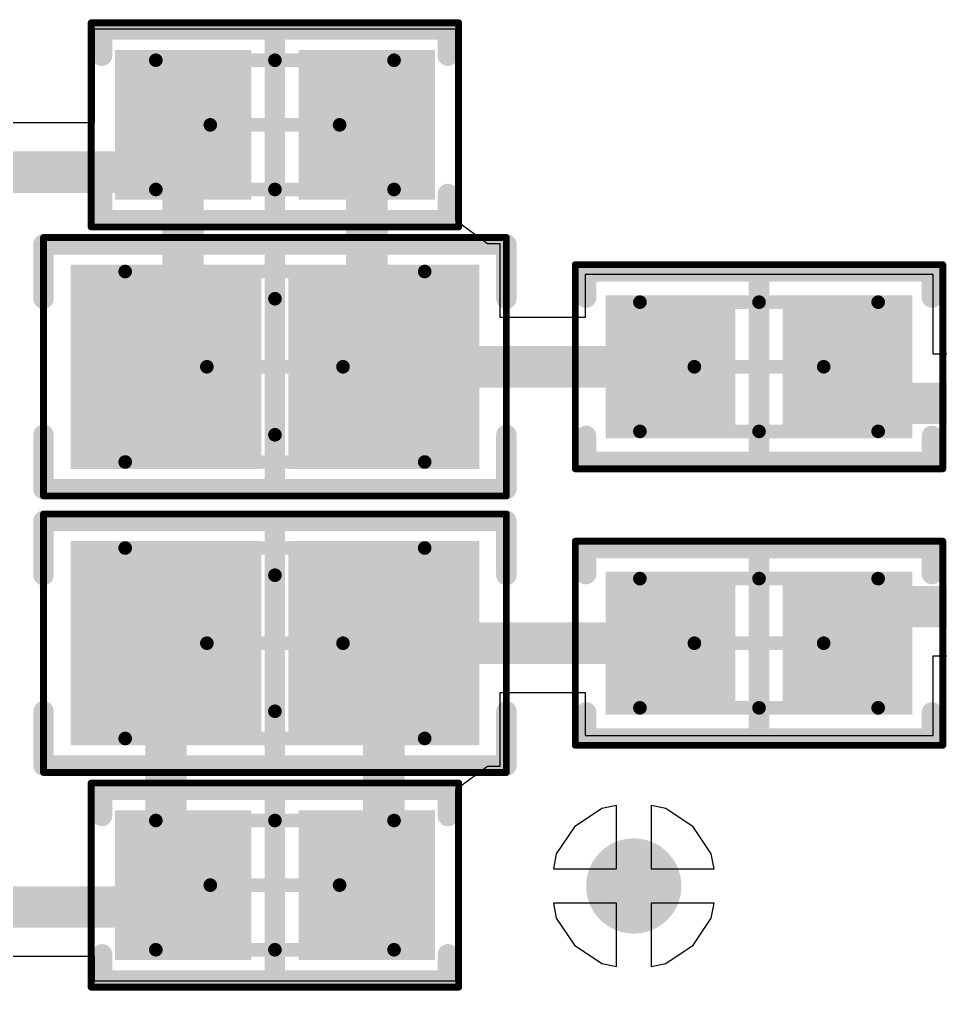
# Model space of a CAD drawing. Header units: millimetres. Extents: x 45 to 209, y 90 to 189.
# Drawn here: x 133.31 to 140.07, y 112.1 to 119.23 of the extents above; entities that cross this region are included whole.
import ezdxf

# ---------------------------------------------------------------- set-up
doc = ezdxf.new("R2010")
doc.units = ezdxf.units.MM
for name, color, linetype in [('BottomLayer', 5, 'Continuous'), ('Mechanical13', 56, 'Continuous'), ('Mechanical15', 56, 'Continuous'), ('MultiLayer', 9, 'Continuous'), ('TopLayer', 1, 'Continuous'), ('TopOverlay', 2, 'Continuous'), ('TopPaste', 8, 'Continuous'), ('TopSolder', 216, 'Continuous'), ('ViaHoleLayer', 16, 'Continuous')]:
    doc.layers.add(name, color=color, linetype=linetype)

# ---------------------------------------------------------------- blocks, each defined once
blk = doc.blocks.new('RES_0603_1608_39')
at = {"layer": 'Mechanical13', "const_width": 0.1}
for points in [[(-0.875, 0.475), (-0.875, -0.475)], [(0.875, 0.475), (-0.875, 0.475)], [(0.875, 0.475), (0.875, -0.475)], [(0.875, -0.475), (-0.875, -0.475)]]:
    blk.add_lwpolyline(points, dxfattribs=at)
at = {"layer": 'Mechanical13', "const_width": 0.05}
for points in [[(-0.9, 0.475, 1), (-0.85, 0.475, 1)], [(-0.9, 0.475, 1), (-0.85, 0.475, 1)], [(0.85, 0.475, 1), (0.9, 0.475, 1)], [(0.85, 0.475, 1), (0.9, 0.475, 1)], [(-0.9, -0.475, 1), (-0.85, -0.475, 1)], [(-0.9, -0.475, 1), (-0.85, -0.475, 1)], [(0.85, -0.475, 1), (0.9, -0.475, 1)], [(0.85, -0.475, 1), (0.9, -0.475, 1)]]:
    blk.add_lwpolyline(points, format="xyb", close=True, dxfattribs=at)
at = {"layer": 'Mechanical15'}
for points, const_width in [([(-1.35, 0.75), (-1.35, -0.75)], 0.05), ([(1.35, 0.75), (-1.35, 0.75)], 0.05), ([(1.35, 0.75), (1.35, -0.75)], 0.05), ([(0, 0.475), (0, -0.475)], 0.1), ([(0.475, 0), (-0.475, 0)], 0.1), ([(1.35, -0.75), (-1.35, -0.75)], 0.05)]:
    blk.add_lwpolyline(points, dxfattribs=dict(at, const_width=const_width))
for points, const_width in [([(-1.3625, 0.75, 1), (-1.3375, 0.75, 1)], 0.025), ([(-1.3625, 0.75, 1), (-1.3375, 0.75, 1)], 0.025), ([(1.3375, 0.75, 1), (1.3625, 0.75, 1)], 0.025), ([(1.3375, 0.75, 1), (1.3625, 0.75, 1)], 0.025), ([(-0.025, 0.475, 1), (0.025, 0.475, 1)], 0.05), ([(-0.5, 0, 1), (-0.45, 0, 1)], 0.05), ([(0.45, 0, 1), (0.5, 0, 1)], 0.05), ([(-0.025, -0.475, 1), (0.025, -0.475, 1)], 0.05), ([(-1.3625, -0.75, 1), (-1.3375, -0.75, 1)], 0.025), ([(-1.3625, -0.75, 1), (-1.3375, -0.75, 1)], 0.025), ([(1.3375, -0.75, 1), (1.3625, -0.75, 1)], 0.025), ([(1.3375, -0.75, 1), (1.3625, -0.75, 1)], 0.025)]:
    blk.add_lwpolyline(points, format="xyb", close=True, dxfattribs=dict(at, const_width=const_width))
at = {"layer": 'TopLayer'}
for points in [[(-0.225, -0.475), (-0.225, 0.475), (-1.075, -0.475), (-1.075, 0.475)], [(1.075, -0.475), (1.075, 0.475), (0.225, -0.475), (0.225, 0.475)]]:
    blk.add_solid(points, dxfattribs=at)
at = {"layer": 'TopOverlay', "const_width": 0.15}
for points in [[(-1.27, 0.7), (-1.27, 0.508)], [(1.27, 0.7), (-1.27, 0.7)], [(0, 0.7), (0, -0.7)], [(1.27, 0.7), (1.27, 0.508)], [(-1.27, -0.508), (-1.27, -0.7)], [(1.27, -0.508), (1.27, -0.7)], [(1.27, -0.7), (-1.27, -0.7)]]:
    blk.add_lwpolyline(points, dxfattribs=at)
at = {"layer": 'TopOverlay', "const_width": 0.075}
for points in [[(-1.3075, 0.7, 1), (-1.2325, 0.7, 1)], [(-1.3075, 0.7, 1), (-1.2325, 0.7, 1)], [(-0.0375, 0.7, 1), (0.0375, 0.7, 1)], [(1.2325, 0.7, 1), (1.3075, 0.7, 1)], [(1.2325, 0.7, 1), (1.3075, 0.7, 1)], [(-1.3075, 0.508, 1), (-1.2325, 0.508, 1)], [(1.2325, 0.508, 1), (1.3075, 0.508, 1)], [(-1.3075, -0.508, 1), (-1.2325, -0.508, 1)], [(1.2325, -0.508, 1), (1.3075, -0.508, 1)], [(-1.3075, -0.7, 1), (-1.2325, -0.7, 1)], [(-1.3075, -0.7, 1), (-1.2325, -0.7, 1)], [(-0.0375, -0.7, 1), (0.0375, -0.7, 1)], [(1.2325, -0.7, 1), (1.3075, -0.7, 1)], [(1.2325, -0.7, 1), (1.3075, -0.7, 1)]]:
    blk.add_lwpolyline(points, format="xyb", close=True, dxfattribs=at)
at = {"layer": 'TopPaste'}
for points in [[(-0.225, -0.475), (-0.225, 0.475), (-1.075, -0.475), (-1.075, 0.475)], [(1.075, -0.475), (1.075, 0.475), (0.225, -0.475), (0.225, 0.475)]]:
    blk.add_solid(points, dxfattribs=at)
at = {"layer": 'TopSolder'}
for points in [[(-0.1742, -0.5258), (-0.1742, 0.5258), (-1.1258, -0.5258), (-1.1258, 0.5258)], [(1.1258, -0.5258), (1.1258, 0.5258), (0.1742, -0.5258), (0.1742, 0.5258)]]:
    blk.add_solid(points, dxfattribs=at)
blk = doc.blocks.new('RES_0603_1608_42')
at = {"layer": 'Mechanical13', "const_width": 0.1}
for points in [[(-0.875, 0.475), (-0.875, -0.475)], [(0.875, 0.475), (-0.875, 0.475)], [(0.875, 0.475), (0.875, -0.475)], [(0.875, -0.475), (-0.875, -0.475)]]:
    blk.add_lwpolyline(points, dxfattribs=at)
at = {"layer": 'Mechanical13', "const_width": 0.05}
for points in [[(-0.9, 0.475, 1), (-0.85, 0.475, 1)], [(-0.9, 0.475, 1), (-0.85, 0.475, 1)], [(0.85, 0.475, 1), (0.9, 0.475, 1)], [(0.85, 0.475, 1), (0.9, 0.475, 1)], [(-0.9, -0.475, 1), (-0.85, -0.475, 1)], [(-0.9, -0.475, 1), (-0.85, -0.475, 1)], [(0.85, -0.475, 1), (0.9, -0.475, 1)], [(0.85, -0.475, 1), (0.9, -0.475, 1)]]:
    blk.add_lwpolyline(points, format="xyb", close=True, dxfattribs=at)
at = {"layer": 'Mechanical15'}
for points, const_width in [([(-1.35, 0.75), (-1.35, -0.75)], 0.05), ([(1.35, 0.75), (-1.35, 0.75)], 0.05), ([(1.35, 0.75), (1.35, -0.75)], 0.05), ([(0, 0.475), (0, -0.475)], 0.1), ([(0.475, 0), (-0.475, 0)], 0.1), ([(1.35, -0.75), (-1.35, -0.75)], 0.05)]:
    blk.add_lwpolyline(points, dxfattribs=dict(at, const_width=const_width))
for points, const_width in [([(-1.3625, 0.75, 1), (-1.3375, 0.75, 1)], 0.025), ([(-1.3625, 0.75, 1), (-1.3375, 0.75, 1)], 0.025), ([(1.3375, 0.75, 1), (1.3625, 0.75, 1)], 0.025), ([(1.3375, 0.75, 1), (1.3625, 0.75, 1)], 0.025), ([(-0.025, 0.475, 1), (0.025, 0.475, 1)], 0.05), ([(-0.5, 0, 1), (-0.45, 0, 1)], 0.05), ([(0.45, 0, 1), (0.5, 0, 1)], 0.05), ([(-0.025, -0.475, 1), (0.025, -0.475, 1)], 0.05), ([(-1.3625, -0.75, 1), (-1.3375, -0.75, 1)], 0.025), ([(-1.3625, -0.75, 1), (-1.3375, -0.75, 1)], 0.025), ([(1.3375, -0.75, 1), (1.3625, -0.75, 1)], 0.025), ([(1.3375, -0.75, 1), (1.3625, -0.75, 1)], 0.025)]:
    blk.add_lwpolyline(points, format="xyb", close=True, dxfattribs=dict(at, const_width=const_width))
at = {"layer": 'TopLayer'}
for points in [[(-0.225, -0.475), (-0.225, 0.475), (-1.075, -0.475), (-1.075, 0.475)], [(1.075, -0.475), (1.075, 0.475), (0.225, -0.475), (0.225, 0.475)]]:
    blk.add_solid(points, dxfattribs=at)
at = {"layer": 'TopOverlay', "const_width": 0.15}
for points in [[(-1.27, 0.7), (-1.27, 0.508)], [(1.27, 0.7), (-1.27, 0.7)], [(0, 0.7), (0, -0.7)], [(1.27, 0.7), (1.27, 0.508)], [(-1.27, -0.508), (-1.27, -0.7)], [(1.27, -0.508), (1.27, -0.7)], [(1.27, -0.7), (-1.27, -0.7)]]:
    blk.add_lwpolyline(points, dxfattribs=at)
at = {"layer": 'TopOverlay', "const_width": 0.075}
for points in [[(-1.3075, 0.7, 1), (-1.2325, 0.7, 1)], [(-1.3075, 0.7, 1), (-1.2325, 0.7, 1)], [(-0.0375, 0.7, 1), (0.0375, 0.7, 1)], [(1.2325, 0.7, 1), (1.3075, 0.7, 1)], [(1.2325, 0.7, 1), (1.3075, 0.7, 1)], [(-1.3075, 0.508, 1), (-1.2325, 0.508, 1)], [(1.2325, 0.508, 1), (1.3075, 0.508, 1)], [(-1.3075, -0.508, 1), (-1.2325, -0.508, 1)], [(1.2325, -0.508, 1), (1.3075, -0.508, 1)], [(-1.3075, -0.7, 1), (-1.2325, -0.7, 1)], [(-1.3075, -0.7, 1), (-1.2325, -0.7, 1)], [(-0.0375, -0.7, 1), (0.0375, -0.7, 1)], [(1.2325, -0.7, 1), (1.3075, -0.7, 1)], [(1.2325, -0.7, 1), (1.3075, -0.7, 1)]]:
    blk.add_lwpolyline(points, format="xyb", close=True, dxfattribs=at)
at = {"layer": 'TopPaste'}
for points in [[(-0.225, -0.475), (-0.225, 0.475), (-1.075, -0.475), (-1.075, 0.475)], [(1.075, -0.475), (1.075, 0.475), (0.225, -0.475), (0.225, 0.475)]]:
    blk.add_solid(points, dxfattribs=at)
at = {"layer": 'TopSolder'}
for points in [[(-0.1742, -0.5258), (-0.1742, 0.5258), (-1.1258, -0.5258), (-1.1258, 0.5258)], [(1.1258, -0.5258), (1.1258, 0.5258), (0.1742, -0.5258), (0.1742, 0.5258)]]:
    blk.add_solid(points, dxfattribs=at)
blk = doc.blocks.new('CAP_0805_2012_90')
at = {"layer": 'Mechanical13', "const_width": 0.1}
for points in [[(-1.1, -0.7), (-1.1, 0.7)], [(-1.1, 0.7), (1.1, 0.7)], [(1.1, -0.7), (1.1, 0.7)], [(-1.1, -0.7), (1.1, -0.7)]]:
    blk.add_lwpolyline(points, dxfattribs=at)
at = {"layer": 'Mechanical13', "const_width": 0.05}
for points in [[(-1.125, 0.7, 1), (-1.075, 0.7, 1)], [(-1.125, 0.7, 1), (-1.075, 0.7, 1)], [(1.075, 0.7, 1), (1.125, 0.7, 1)], [(1.075, 0.7, 1), (1.125, 0.7, 1)], [(-1.125, -0.7, 1), (-1.075, -0.7, 1)], [(-1.125, -0.7, 1), (-1.075, -0.7, 1)], [(1.075, -0.7, 1), (1.125, -0.7, 1)], [(1.075, -0.7, 1), (1.125, -0.7, 1)]]:
    blk.add_lwpolyline(points, format="xyb", close=True, dxfattribs=at)
at = {"layer": 'Mechanical15'}
for points, const_width in [([(-1.7, -0.95), (-1.7, 0.95)], 0.05), ([(-1.7, 0.95), (1.7, 0.95)], 0.05), ([(1.7, -0.95), (1.7, 0.95)], 0.05), ([(0, -0.5), (0, 0.5)], 0.1), ([(-0.5, 0), (0.5, 0)], 0.1), ([(-1.7, -0.95), (1.7, -0.95)], 0.05)]:
    blk.add_lwpolyline(points, dxfattribs=dict(at, const_width=const_width))
for points, const_width in [([(-1.7125, 0.95, 1), (-1.6875, 0.95, 1)], 0.025), ([(-1.7125, 0.95, 1), (-1.6875, 0.95, 1)], 0.025), ([(1.6875, 0.95, 1), (1.7125, 0.95, 1)], 0.025), ([(1.6875, 0.95, 1), (1.7125, 0.95, 1)], 0.025), ([(-0.025, 0.5, 1), (0.025, 0.5, 1)], 0.05), ([(-0.525, 0, 1), (-0.475, 0, 1)], 0.05), ([(0.475, 0, 1), (0.525, 0, 1)], 0.05), ([(-0.025, -0.5, 1), (0.025, -0.5, 1)], 0.05), ([(-1.7125, -0.95, 1), (-1.6875, -0.95, 1)], 0.025), ([(-1.7125, -0.95, 1), (-1.6875, -0.95, 1)], 0.025), ([(1.6875, -0.95, 1), (1.7125, -0.95, 1)], 0.025), ([(1.6875, -0.95, 1), (1.7125, -0.95, 1)], 0.025)]:
    blk.add_lwpolyline(points, format="xyb", close=True, dxfattribs=dict(at, const_width=const_width))
at = {"layer": 'TopLayer'}
for points in [[(-0.15, -0.7), (-0.15, 0.7), (-1.45, -0.7), (-1.45, 0.7)], [(1.45, -0.7), (1.45, 0.7), (0.15, -0.7), (0.15, 0.7)]]:
    blk.add_solid(points, dxfattribs=at)
at = {"layer": 'TopOverlay', "const_width": 0.15}
for points in [[(-1.7, 0.9), (1.7, 0.9)], [(-1.7, 0.5), (-1.7, 0.9)], [(0, -0.9), (0, 0.9)], [(1.7, 0.5), (1.7, 0.9)], [(-1.7, -0.9), (-1.7, -0.5)], [(1.7, -0.9), (1.7, -0.5)], [(-1.7, -0.9), (1.7, -0.9)]]:
    blk.add_lwpolyline(points, dxfattribs=at)
at = {"layer": 'TopOverlay', "const_width": 0.075}
for points in [[(-1.7375, 0.9, 1), (-1.6625, 0.9, 1)], [(-1.7375, 0.9, 1), (-1.6625, 0.9, 1)], [(-0.0375, 0.9, 1), (0.0375, 0.9, 1)], [(1.6625, 0.9, 1), (1.7375, 0.9, 1)], [(1.6625, 0.9, 1), (1.7375, 0.9, 1)], [(-1.7375, 0.5, 1), (-1.6625, 0.5, 1)], [(1.6625, 0.5, 1), (1.7375, 0.5, 1)], [(-1.7375, -0.5, 1), (-1.6625, -0.5, 1)], [(1.6625, -0.5, 1), (1.7375, -0.5, 1)], [(-1.7375, -0.9, 1), (-1.6625, -0.9, 1)], [(-1.7375, -0.9, 1), (-1.6625, -0.9, 1)], [(-0.0375, -0.9, 1), (0.0375, -0.9, 1)], [(1.6625, -0.9, 1), (1.7375, -0.9, 1)], [(1.6625, -0.9, 1), (1.7375, -0.9, 1)]]:
    blk.add_lwpolyline(points, format="xyb", close=True, dxfattribs=at)
at = {"layer": 'TopPaste'}
for points in [[(-0.15, -0.7), (-0.15, 0.7), (-1.45, -0.7), (-1.45, 0.7)], [(1.45, -0.7), (1.45, 0.7), (0.15, -0.7), (0.15, 0.7)]]:
    blk.add_solid(points, dxfattribs=at)
at = {"layer": 'TopSolder'}
for points in [[(-0.0992, -0.7508), (-0.0992, 0.7508), (-1.5008, -0.7508), (-1.5008, 0.7508)], [(1.5008, -0.7508), (1.5008, 0.7508), (0.0992, -0.7508), (0.0992, 0.7508)]]:
    blk.add_solid(points, dxfattribs=at)
blk = doc.blocks.new('CAP_0603_1608_92')
at = {"layer": 'Mechanical13', "const_width": 0.1}
for points in [[(-0.875, -0.475), (-0.875, 0.475)], [(-0.875, 0.475), (0.875, 0.475)], [(0.875, -0.475), (0.875, 0.475)], [(-0.875, -0.475), (0.875, -0.475)]]:
    blk.add_lwpolyline(points, dxfattribs=at)
at = {"layer": 'Mechanical13', "const_width": 0.05}
for points in [[(-0.9, 0.475, 1), (-0.85, 0.475, 1)], [(-0.9, 0.475, 1), (-0.85, 0.475, 1)], [(0.85, 0.475, 1), (0.9, 0.475, 1)], [(0.85, 0.475, 1), (0.9, 0.475, 1)], [(-0.9, -0.475, 1), (-0.85, -0.475, 1)], [(-0.9, -0.475, 1), (-0.85, -0.475, 1)], [(0.85, -0.475, 1), (0.9, -0.475, 1)], [(0.85, -0.475, 1), (0.9, -0.475, 1)]]:
    blk.add_lwpolyline(points, format="xyb", close=True, dxfattribs=at)
at = {"layer": 'Mechanical15'}
for points, const_width in [([(-1.35, -0.75), (-1.35, 0.75)], 0.05), ([(-1.35, 0.75), (1.35, 0.75)], 0.05), ([(1.35, -0.75), (1.35, 0.75)], 0.05), ([(0, -0.475), (0, 0.475)], 0.1), ([(-0.475, 0), (0.475, 0)], 0.1), ([(-1.35, -0.75), (1.35, -0.75)], 0.05)]:
    blk.add_lwpolyline(points, dxfattribs=dict(at, const_width=const_width))
for points, const_width in [([(-1.3625, 0.75, 1), (-1.3375, 0.75, 1)], 0.025), ([(-1.3625, 0.75, 1), (-1.3375, 0.75, 1)], 0.025), ([(1.3375, 0.75, 1), (1.3625, 0.75, 1)], 0.025), ([(1.3375, 0.75, 1), (1.3625, 0.75, 1)], 0.025), ([(-0.025, 0.475, 1), (0.025, 0.475, 1)], 0.05), ([(-0.5, 0, 1), (-0.45, 0, 1)], 0.05), ([(0.45, 0, 1), (0.5, 0, 1)], 0.05), ([(-0.025, -0.475, 1), (0.025, -0.475, 1)], 0.05), ([(-1.3625, -0.75, 1), (-1.3375, -0.75, 1)], 0.025), ([(-1.3625, -0.75, 1), (-1.3375, -0.75, 1)], 0.025), ([(1.3375, -0.75, 1), (1.3625, -0.75, 1)], 0.025), ([(1.3375, -0.75, 1), (1.3625, -0.75, 1)], 0.025)]:
    blk.add_lwpolyline(points, format="xyb", close=True, dxfattribs=dict(at, const_width=const_width))
at = {"layer": 'TopLayer'}
for points in [[(-0.225, -0.5), (-0.225, 0.5), (-1.125, -0.5), (-1.125, 0.5)], [(1.125, -0.5), (1.125, 0.5), (0.225, -0.5), (0.225, 0.5)]]:
    blk.add_solid(points, dxfattribs=at)
at = {"layer": 'TopOverlay', "const_width": 0.15}
for points in [[(-1.27, 0.7), (1.27, 0.7)], [(-1.27, 0.508), (-1.27, 0.7)], [(0, -0.7), (0, 0.7)], [(1.27, 0.508), (1.27, 0.7)], [(-1.27, -0.7), (-1.27, -0.508)], [(1.27, -0.7), (1.27, -0.508)], [(-1.27, -0.7), (1.27, -0.7)]]:
    blk.add_lwpolyline(points, dxfattribs=at)
at = {"layer": 'TopOverlay', "const_width": 0.075}
for points in [[(-1.3075, 0.7, 1), (-1.2325, 0.7, 1)], [(-1.3075, 0.7, 1), (-1.2325, 0.7, 1)], [(-0.0375, 0.7, 1), (0.0375, 0.7, 1)], [(1.2325, 0.7, 1), (1.3075, 0.7, 1)], [(1.2325, 0.7, 1), (1.3075, 0.7, 1)], [(-1.3075, 0.508, 1), (-1.2325, 0.508, 1)], [(1.2325, 0.508, 1), (1.3075, 0.508, 1)], [(-1.3075, -0.508, 1), (-1.2325, -0.508, 1)], [(1.2325, -0.508, 1), (1.3075, -0.508, 1)], [(-1.3075, -0.7, 1), (-1.2325, -0.7, 1)], [(-1.3075, -0.7, 1), (-1.2325, -0.7, 1)], [(-0.0375, -0.7, 1), (0.0375, -0.7, 1)], [(1.2325, -0.7, 1), (1.3075, -0.7, 1)], [(1.2325, -0.7, 1), (1.3075, -0.7, 1)]]:
    blk.add_lwpolyline(points, format="xyb", close=True, dxfattribs=at)
at = {"layer": 'TopPaste'}
for points in [[(-0.225, -0.5), (-0.225, 0.5), (-1.125, -0.5), (-1.125, 0.5)], [(1.125, -0.5), (1.125, 0.5), (0.225, -0.5), (0.225, 0.5)]]:
    blk.add_solid(points, dxfattribs=at)
at = {"layer": 'TopSolder'}
for points in [[(-0.1742, -0.5508), (-0.1742, 0.5508), (-1.1758, -0.5508), (-1.1758, 0.5508)], [(1.1758, -0.5508), (1.1758, 0.5508), (0.1742, -0.5508), (0.1742, 0.5508)]]:
    blk.add_solid(points, dxfattribs=at)
blk = doc.blocks.new('CAP_0603_1608_96')
at = {"layer": 'Mechanical13', "const_width": 0.1}
for points in [[(-0.875, -0.475), (-0.875, 0.475)], [(-0.875, 0.475), (0.875, 0.475)], [(0.875, -0.475), (0.875, 0.475)], [(-0.875, -0.475), (0.875, -0.475)]]:
    blk.add_lwpolyline(points, dxfattribs=at)
at = {"layer": 'Mechanical13', "const_width": 0.05}
for points in [[(-0.9, 0.475, 1), (-0.85, 0.475, 1)], [(-0.9, 0.475, 1), (-0.85, 0.475, 1)], [(0.85, 0.475, 1), (0.9, 0.475, 1)], [(0.85, 0.475, 1), (0.9, 0.475, 1)], [(-0.9, -0.475, 1), (-0.85, -0.475, 1)], [(-0.9, -0.475, 1), (-0.85, -0.475, 1)], [(0.85, -0.475, 1), (0.9, -0.475, 1)], [(0.85, -0.475, 1), (0.9, -0.475, 1)]]:
    blk.add_lwpolyline(points, format="xyb", close=True, dxfattribs=at)
at = {"layer": 'Mechanical15'}
for points, const_width in [([(-1.35, -0.75), (-1.35, 0.75)], 0.05), ([(-1.35, 0.75), (1.35, 0.75)], 0.05), ([(1.35, -0.75), (1.35, 0.75)], 0.05), ([(0, -0.475), (0, 0.475)], 0.1), ([(-0.475, 0), (0.475, 0)], 0.1), ([(-1.35, -0.75), (1.35, -0.75)], 0.05)]:
    blk.add_lwpolyline(points, dxfattribs=dict(at, const_width=const_width))
for points, const_width in [([(-1.3625, 0.75, 1), (-1.3375, 0.75, 1)], 0.025), ([(-1.3625, 0.75, 1), (-1.3375, 0.75, 1)], 0.025), ([(1.3375, 0.75, 1), (1.3625, 0.75, 1)], 0.025), ([(1.3375, 0.75, 1), (1.3625, 0.75, 1)], 0.025), ([(-0.025, 0.475, 1), (0.025, 0.475, 1)], 0.05), ([(-0.5, 0, 1), (-0.45, 0, 1)], 0.05), ([(0.45, 0, 1), (0.5, 0, 1)], 0.05), ([(-0.025, -0.475, 1), (0.025, -0.475, 1)], 0.05), ([(-1.3625, -0.75, 1), (-1.3375, -0.75, 1)], 0.025), ([(-1.3625, -0.75, 1), (-1.3375, -0.75, 1)], 0.025), ([(1.3375, -0.75, 1), (1.3625, -0.75, 1)], 0.025), ([(1.3375, -0.75, 1), (1.3625, -0.75, 1)], 0.025)]:
    blk.add_lwpolyline(points, format="xyb", close=True, dxfattribs=dict(at, const_width=const_width))
at = {"layer": 'TopLayer'}
for points in [[(-0.225, -0.5), (-0.225, 0.5), (-1.125, -0.5), (-1.125, 0.5)], [(1.125, -0.5), (1.125, 0.5), (0.225, -0.5), (0.225, 0.5)]]:
    blk.add_solid(points, dxfattribs=at)
at = {"layer": 'TopOverlay', "const_width": 0.15}
for points in [[(-1.27, 0.7), (1.27, 0.7)], [(-1.27, 0.508), (-1.27, 0.7)], [(0, -0.7), (0, 0.7)], [(1.27, 0.508), (1.27, 0.7)], [(-1.27, -0.7), (-1.27, -0.508)], [(1.27, -0.7), (1.27, -0.508)], [(-1.27, -0.7), (1.27, -0.7)]]:
    blk.add_lwpolyline(points, dxfattribs=at)
at = {"layer": 'TopOverlay', "const_width": 0.075}
for points in [[(-1.3075, 0.7, 1), (-1.2325, 0.7, 1)], [(-1.3075, 0.7, 1), (-1.2325, 0.7, 1)], [(-0.0375, 0.7, 1), (0.0375, 0.7, 1)], [(1.2325, 0.7, 1), (1.3075, 0.7, 1)], [(1.2325, 0.7, 1), (1.3075, 0.7, 1)], [(-1.3075, 0.508, 1), (-1.2325, 0.508, 1)], [(1.2325, 0.508, 1), (1.3075, 0.508, 1)], [(-1.3075, -0.508, 1), (-1.2325, -0.508, 1)], [(1.2325, -0.508, 1), (1.3075, -0.508, 1)], [(-1.3075, -0.7, 1), (-1.2325, -0.7, 1)], [(-1.3075, -0.7, 1), (-1.2325, -0.7, 1)], [(-0.0375, -0.7, 1), (0.0375, -0.7, 1)], [(1.2325, -0.7, 1), (1.3075, -0.7, 1)], [(1.2325, -0.7, 1), (1.3075, -0.7, 1)]]:
    blk.add_lwpolyline(points, format="xyb", close=True, dxfattribs=at)
at = {"layer": 'TopPaste'}
for points in [[(-0.225, -0.5), (-0.225, 0.5), (-1.125, -0.5), (-1.125, 0.5)], [(1.125, -0.5), (1.125, 0.5), (0.225, -0.5), (0.225, 0.5)]]:
    blk.add_solid(points, dxfattribs=at)
at = {"layer": 'TopSolder'}
for points in [[(-0.1742, -0.5508), (-0.1742, 0.5508), (-1.1758, -0.5508), (-1.1758, 0.5508)], [(1.1758, -0.5508), (1.1758, 0.5508), (0.1742, -0.5508), (0.1742, 0.5508)]]:
    blk.add_solid(points, dxfattribs=at)
blk = doc.blocks.new('CAP_0805_2012_98')
at = {"layer": 'Mechanical13', "const_width": 0.1}
for points in [[(-1.1, -0.7), (-1.1, 0.7)], [(-1.1, 0.7), (1.1, 0.7)], [(1.1, -0.7), (1.1, 0.7)], [(-1.1, -0.7), (1.1, -0.7)]]:
    blk.add_lwpolyline(points, dxfattribs=at)
at = {"layer": 'Mechanical13', "const_width": 0.05}
for points in [[(-1.125, 0.7, 1), (-1.075, 0.7, 1)], [(-1.125, 0.7, 1), (-1.075, 0.7, 1)], [(1.075, 0.7, 1), (1.125, 0.7, 1)], [(1.075, 0.7, 1), (1.125, 0.7, 1)], [(-1.125, -0.7, 1), (-1.075, -0.7, 1)], [(-1.125, -0.7, 1), (-1.075, -0.7, 1)], [(1.075, -0.7, 1), (1.125, -0.7, 1)], [(1.075, -0.7, 1), (1.125, -0.7, 1)]]:
    blk.add_lwpolyline(points, format="xyb", close=True, dxfattribs=at)
at = {"layer": 'Mechanical15'}
for points, const_width in [([(-1.7, -0.95), (-1.7, 0.95)], 0.05), ([(-1.7, 0.95), (1.7, 0.95)], 0.05), ([(1.7, -0.95), (1.7, 0.95)], 0.05), ([(0, -0.5), (0, 0.5)], 0.1), ([(-0.5, 0), (0.5, 0)], 0.1), ([(-1.7, -0.95), (1.7, -0.95)], 0.05)]:
    blk.add_lwpolyline(points, dxfattribs=dict(at, const_width=const_width))
for points, const_width in [([(-1.7125, 0.95, 1), (-1.6875, 0.95, 1)], 0.025), ([(-1.7125, 0.95, 1), (-1.6875, 0.95, 1)], 0.025), ([(1.6875, 0.95, 1), (1.7125, 0.95, 1)], 0.025), ([(1.6875, 0.95, 1), (1.7125, 0.95, 1)], 0.025), ([(-0.025, 0.5, 1), (0.025, 0.5, 1)], 0.05), ([(-0.525, 0, 1), (-0.475, 0, 1)], 0.05), ([(0.475, 0, 1), (0.525, 0, 1)], 0.05), ([(-0.025, -0.5, 1), (0.025, -0.5, 1)], 0.05), ([(-1.7125, -0.95, 1), (-1.6875, -0.95, 1)], 0.025), ([(-1.7125, -0.95, 1), (-1.6875, -0.95, 1)], 0.025), ([(1.6875, -0.95, 1), (1.7125, -0.95, 1)], 0.025), ([(1.6875, -0.95, 1), (1.7125, -0.95, 1)], 0.025)]:
    blk.add_lwpolyline(points, format="xyb", close=True, dxfattribs=dict(at, const_width=const_width))
at = {"layer": 'TopLayer'}
for points in [[(-0.15, -0.7), (-0.15, 0.7), (-1.45, -0.7), (-1.45, 0.7)], [(1.45, -0.7), (1.45, 0.7), (0.15, -0.7), (0.15, 0.7)]]:
    blk.add_solid(points, dxfattribs=at)
at = {"layer": 'TopOverlay', "const_width": 0.15}
for points in [[(-1.7, 0.9), (1.7, 0.9)], [(-1.7, 0.5), (-1.7, 0.9)], [(0, -0.9), (0, 0.9)], [(1.7, 0.5), (1.7, 0.9)], [(-1.7, -0.9), (-1.7, -0.5)], [(1.7, -0.9), (1.7, -0.5)], [(-1.7, -0.9), (1.7, -0.9)]]:
    blk.add_lwpolyline(points, dxfattribs=at)
at = {"layer": 'TopOverlay', "const_width": 0.075}
for points in [[(-1.7375, 0.9, 1), (-1.6625, 0.9, 1)], [(-1.7375, 0.9, 1), (-1.6625, 0.9, 1)], [(-0.0375, 0.9, 1), (0.0375, 0.9, 1)], [(1.6625, 0.9, 1), (1.7375, 0.9, 1)], [(1.6625, 0.9, 1), (1.7375, 0.9, 1)], [(-1.7375, 0.5, 1), (-1.6625, 0.5, 1)], [(1.6625, 0.5, 1), (1.7375, 0.5, 1)], [(-1.7375, -0.5, 1), (-1.6625, -0.5, 1)], [(1.6625, -0.5, 1), (1.7375, -0.5, 1)], [(-1.7375, -0.9, 1), (-1.6625, -0.9, 1)], [(-1.7375, -0.9, 1), (-1.6625, -0.9, 1)], [(-0.0375, -0.9, 1), (0.0375, -0.9, 1)], [(1.6625, -0.9, 1), (1.7375, -0.9, 1)], [(1.6625, -0.9, 1), (1.7375, -0.9, 1)]]:
    blk.add_lwpolyline(points, format="xyb", close=True, dxfattribs=at)
at = {"layer": 'TopPaste'}
for points in [[(-0.15, -0.7), (-0.15, 0.7), (-1.45, -0.7), (-1.45, 0.7)], [(1.45, -0.7), (1.45, 0.7), (0.15, -0.7), (0.15, 0.7)]]:
    blk.add_solid(points, dxfattribs=at)
at = {"layer": 'TopSolder'}
for points in [[(-0.0992, -0.7508), (-0.0992, 0.7508), (-1.5008, -0.7508), (-1.5008, 0.7508)], [(1.5008, -0.7508), (1.5008, 0.7508), (0.0992, -0.7508), (0.0992, 0.7508)]]:
    blk.add_solid(points, dxfattribs=at)

msp = doc.modelspace()

# ---------------------------------------------------------------- linework, layer by layer
at = {"layer": 'BottomLayer'}
for p, q in [((137.585, 113.4346), (137.3852, 113.3011)), ((137.6937, 113.4562), (137.585, 113.4346)), ((137.6937, 112.9926), (137.6937, 113.4562)), ((138.0564, 113.4346), (137.9477, 113.4562)), ((137.9477, 113.4562), (137.9477, 112.9926)), ((138.2561, 113.3011), (138.0564, 113.4346)), ((137.3852, 113.3011), (137.2517, 113.1013)), ((138.3896, 113.1013), (138.2561, 113.3011)), ((137.2517, 113.1013), (137.2301, 112.9926)), ((138.4113, 112.9926), (138.3896, 113.1013)), ((137.2301, 112.9926), (137.6937, 112.9926)), ((137.9477, 112.9926), (138.4113, 112.9926)), ((137.6937, 112.7386), (137.2301, 112.7386)), ((137.2301, 112.7386), (137.2517, 112.6299)), ((137.6937, 112.275), (137.6937, 112.7386)), ((138.4113, 112.7386), (137.9477, 112.7386)), ((137.9477, 112.7386), (137.9477, 112.275)), ((138.3896, 112.6299), (138.4113, 112.7386)), ((137.2517, 112.6299), (137.3852, 112.4301)), ((138.2561, 112.4301), (138.3896, 112.6299)), ((137.3852, 112.4301), (137.585, 112.2966)), ((138.0564, 112.2966), (138.2561, 112.4301)), ((137.585, 112.2966), (137.6937, 112.275)), ((137.9477, 112.275), (138.0564, 112.2966))]:
    msp.add_line(p, q, dxfattribs=at)
at = {"layer": 'BottomLayer', "const_width": 0.35}
msp.add_lwpolyline([(137.6457, 112.8656, 1), (137.9957, 112.8656, 1)], format="xyb", close=True, dxfattribs=at)
at = {"layer": 'MultiLayer', "const_width": 0.35}
msp.add_lwpolyline([(137.6457, 112.8656, 1), (137.9957, 112.8656, 1)], format="xyb", close=True, dxfattribs=at)
at = {"layer": 'TopLayer'}
for p, q in [((135.1629, 119.1631), (133.8565, 119.1631)), ((133.8565, 119.1631), (133.8565, 118.4749)), ((135.2065, 119.1631), (135.1629, 119.1631)), ((135.1629, 119.1631), (135.1629, 119.1631)), ((136.5129, 119.1631), (135.2065, 119.1631)), ((135.2065, 119.1631), (135.2065, 119.1631)), ((136.5129, 117.7567), (136.5129, 119.1631)), ((133.8565, 118.4749), (131.083, 118.4749)), ((136.7466, 117.5851), (136.5129, 117.7567)), ((136.8379, 117.5851), (136.7466, 117.5851)), ((136.8379, 117.0445), (136.8379, 117.5851)), ((138.4577, 117.3601), (137.4625, 117.3601)), ((137.4625, 117.3601), (137.4625, 117.0445)), ((138.7625, 117.3601), (138.4577, 117.3601)), ((139.0237, 117.3601), (138.7625, 117.3601)), ((140.0189, 117.3601), (139.0237, 117.3601)), ((140.0189, 116.7755), (140.0189, 117.3601)), ((137.4625, 117.0445), (136.8379, 117.0445)), ((140.514, 116.7755), (140.0189, 116.7755)), ((140.0189, 113.9717), (140.0189, 114.5563)), ((140.0189, 114.5563), (140.514, 114.5563)), ((136.8379, 113.7467), (136.8379, 114.2873)), ((136.8379, 114.2873), (137.4625, 114.2873)), ((137.4625, 114.2873), (137.4625, 113.9717)), ((137.4625, 113.9717), (138.4577, 113.9717)), ((138.4577, 113.9717), (138.7189, 113.9717)), ((138.7189, 113.9717), (139.0237, 113.9717)), ((139.0237, 113.9717), (140.0189, 113.9717)), ((136.5129, 113.5751), (136.7466, 113.7467)), ((136.7466, 113.7467), (136.8379, 113.7467)), ((136.5129, 112.1687), (136.5129, 113.5751)), ((137.585, 113.4346), (137.3852, 113.3011)), ((137.6937, 113.4562), (137.585, 113.4346)), ((137.6937, 112.9926), (137.6937, 113.4562)), ((138.0564, 113.4346), (137.9477, 113.4562)), ((137.9477, 113.4562), (137.9477, 112.9926)), ((138.2561, 113.3011), (138.0564, 113.4346)), ((137.3852, 113.3011), (137.2517, 113.1013)), ((138.3896, 113.1013), (138.2561, 113.3011)), ((137.2517, 113.1013), (137.2301, 112.9926)), ((138.4113, 112.9926), (138.3896, 113.1013)), ((137.2301, 112.9926), (137.6937, 112.9926)), ((137.9477, 112.9926), (138.4113, 112.9926)), ((137.6937, 112.7386), (137.2301, 112.7386)), ((137.2301, 112.7386), (137.2517, 112.6299)), ((137.6937, 112.275), (137.6937, 112.7386)), ((138.4113, 112.7386), (137.9477, 112.7386)), ((137.9477, 112.7386), (137.9477, 112.275)), ((138.3896, 112.6299), (138.4113, 112.7386)), ((137.2517, 112.6299), (137.3852, 112.4301)), ((138.2561, 112.4301), (138.3896, 112.6299)), ((137.3852, 112.4301), (137.585, 112.2966)), ((138.0564, 112.2966), (138.2561, 112.4301)), ((131.083, 112.3493), (133.8565, 112.3493)), ((133.8565, 112.3493), (133.8565, 112.1687)), ((137.585, 112.2966), (137.6937, 112.275)), ((137.9477, 112.275), (138.0564, 112.2966)), ((133.8565, 112.1687), (135.1629, 112.1687)), ((135.1629, 112.1687), (135.1629, 112.1687)), ((135.1629, 112.1687), (135.2065, 112.1687)), ((135.2065, 112.1687), (135.2065, 112.1687)), ((135.2065, 112.1687), (136.5129, 112.1687))]:
    msp.add_line(p, q, dxfattribs=at)
at = {"layer": 'TopLayer', "const_width": 0.3048}
for points in [[(134.2121, 118.1123), (134.5097, 118.4099)], [(134.5097, 116.8069), (134.5097, 118.4599)], [(134.5097, 118.4099), (134.5097, 118.4599)], [(135.8597, 116.8069), (135.8597, 118.4599)], [(130.5802, 118.1123), (134.2121, 118.1123)], [(134.3847, 116.6819), (134.5097, 116.8069)], [(135.8597, 116.8069), (135.9847, 116.6819)], [(135.9847, 116.6819), (138.0907, 116.6819)], [(139.3907, 116.6819), (139.6597, 116.4129)], [(139.6597, 116.4129), (142.9317, 116.4129)], [(139.3907, 114.6499), (139.6597, 114.9189)], [(139.6597, 114.9189), (144.5612, 114.9189)], [(134.3847, 112.9969), (134.3847, 114.6499)], [(135.9847, 112.9969), (135.9847, 114.6499)], [(135.9847, 114.6499), (138.0907, 114.6499)], [(134.3847, 112.9969), (134.5097, 112.8719)], [(135.8597, 112.8719), (135.9847, 112.9969)], [(134.3497, 112.7119), (134.5097, 112.8719)], [(130.5798, 112.7119), (134.3497, 112.7119)]]:
    msp.add_lwpolyline(points, dxfattribs=at)
at = {"layer": 'TopLayer'}
for points, const_width in [([(134.4335, 118.4599, 1), (134.5859, 118.4599, 1)], 0.1524), ([(134.4335, 118.4599, 1), (134.5859, 118.4599, 1)], 0.1524), ([(134.4335, 118.4099, 1), (134.5859, 118.4099, 1)], 0.1524), ([(134.4335, 118.4099, 1), (134.5859, 118.4099, 1)], 0.1524), ([(135.7835, 118.4599, 1), (135.9359, 118.4599, 1)], 0.1524), ([(134.1359, 118.1123, 1), (134.2883, 118.1123, 1)], 0.1524), ([(134.1359, 118.1123, 1), (134.2883, 118.1123, 1)], 0.1524), ([(134.4335, 116.8069, 1), (134.5859, 116.8069, 1)], 0.1524), ([(134.4335, 116.8069, 1), (134.5859, 116.8069, 1)], 0.1524), ([(135.7835, 116.8069, 1), (135.9359, 116.8069, 1)], 0.1524), ([(135.7835, 116.8069, 1), (135.9359, 116.8069, 1)], 0.1524), ([(134.3085, 116.6819, 1), (134.4609, 116.6819, 1)], 0.1524), ([(135.9085, 116.6819, 1), (136.0609, 116.6819, 1)], 0.1524), ([(135.9085, 116.6819, 1), (136.0609, 116.6819, 1)], 0.1524), ([(138.0145, 116.6819, 1), (138.1669, 116.6819, 1)], 0.1524), ([(139.3145, 116.6819, 1), (139.4669, 116.6819, 1)], 0.1524), ([(139.5835, 116.4129, 1), (139.7359, 116.4129, 1)], 0.1524), ([(139.5835, 116.4129, 1), (139.7359, 116.4129, 1)], 0.1524), ([(139.5835, 114.9189, 1), (139.7359, 114.9189, 1)], 0.1524), ([(139.5835, 114.9189, 1), (139.7359, 114.9189, 1)], 0.1524), ([(134.3085, 114.6499, 1), (134.4609, 114.6499, 1)], 0.1524), ([(135.9085, 114.6499, 1), (136.0609, 114.6499, 1)], 0.1524), ([(135.9085, 114.6499, 1), (136.0609, 114.6499, 1)], 0.1524), ([(138.0145, 114.6499, 1), (138.1669, 114.6499, 1)], 0.1524), ([(139.3145, 114.6499, 1), (139.4669, 114.6499, 1)], 0.1524), ([(137.6457, 112.8656, 1), (137.9957, 112.8656, 1)], 0.35), ([(134.3085, 112.9969, 1), (134.4609, 112.9969, 1)], 0.1524), ([(134.3085, 112.9969, 1), (134.4609, 112.9969, 1)], 0.1524), ([(135.9085, 112.9969, 1), (136.0609, 112.9969, 1)], 0.1524), ([(135.9085, 112.9969, 1), (136.0609, 112.9969, 1)], 0.1524), ([(134.4335, 112.8719, 1), (134.5859, 112.8719, 1)], 0.1524), ([(134.4335, 112.8719, 1), (134.5859, 112.8719, 1)], 0.1524), ([(135.7835, 112.8719, 1), (135.9359, 112.8719, 1)], 0.1524), ([(134.2735, 112.7119, 1), (134.4259, 112.7119, 1)], 0.1524), ([(134.2735, 112.7119, 1), (134.4259, 112.7119, 1)], 0.1524)]:
    msp.add_lwpolyline(points, format="xyb", close=True, dxfattribs=dict(at, const_width=const_width))
at = {"layer": 'ViaHoleLayer', "const_width": 0.175}
msp.add_lwpolyline([(137.7332, 112.8656, 1), (137.9082, 112.8656, 1)], format="xyb", close=True, dxfattribs=at)

# ---------------------------------------------------------------- block references
for name, p, rotation in [('CAP_0603_1608_92', (135.1847, 118.4599), 360), ('CAP_0805_2012_90', (135.1847, 116.6819), 360), ('RES_0603_1608_39', (138.7407, 116.6819), 180), ('CAP_0805_2012_98', (135.1847, 114.6499), 360), ('RES_0603_1608_42', (138.7407, 114.6499), 180), ('CAP_0603_1608_96', (135.1847, 112.8719), 360)]:
    msp.add_blockref(name, p, dxfattribs=dict(rotation=rotation))

doc.saveas('drawing.dxf')
